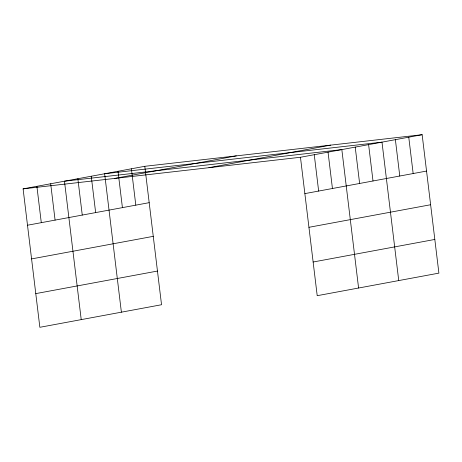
<?xml version="1.0" encoding="UTF-8"?>
<svg xmlns="http://www.w3.org/2000/svg" width="462" height="462" viewBox="0 0 462 462"><rect width="100%" height="100%" fill="white"/><g stroke="black" fill="none" stroke-linecap="round" stroke-linejoin="round"><path stroke-width="0.69" d="M144.791 166.308L161.538 304.735L39.853 327.298L23.1 188.871L144.791 166.308L422.147 134.702L438.9 273.129L317.209 295.692L300.462 157.265L422.147 134.702M114.628 178.436L236.319 155.879M208.928 167.694L330.619 145.132M27.501 225.225L149.191 202.668M304.856 193.618L426.547 171.061M31.578 258.911L153.263 236.348M308.934 227.304L430.624 204.741M35.776 293.613L157.467 271.055M313.132 262.006L434.823 239.449M23.1 188.871L300.462 157.265M408.76 137.185L413.161 173.539M395.38 139.668L399.774 176.022M398.741 280.578L381.993 142.152L104.631 173.752L121.385 312.179M368.607 144.629L373.007 180.988M355.22 147.112L359.621 183.466M358.587 288.022L341.834 149.596L64.472 181.196L81.225 319.623M328.043 152.148L332.444 188.508M314.252 154.706L318.647 191.06M131.404 168.792L135.805 205.145M118.018 171.275L122.418 207.629M91.245 176.236L95.646 212.589M77.859 178.719L82.259 215.073M50.681 183.755L55.082 220.108M36.891 186.313L41.291 222.667"/></g></svg>
